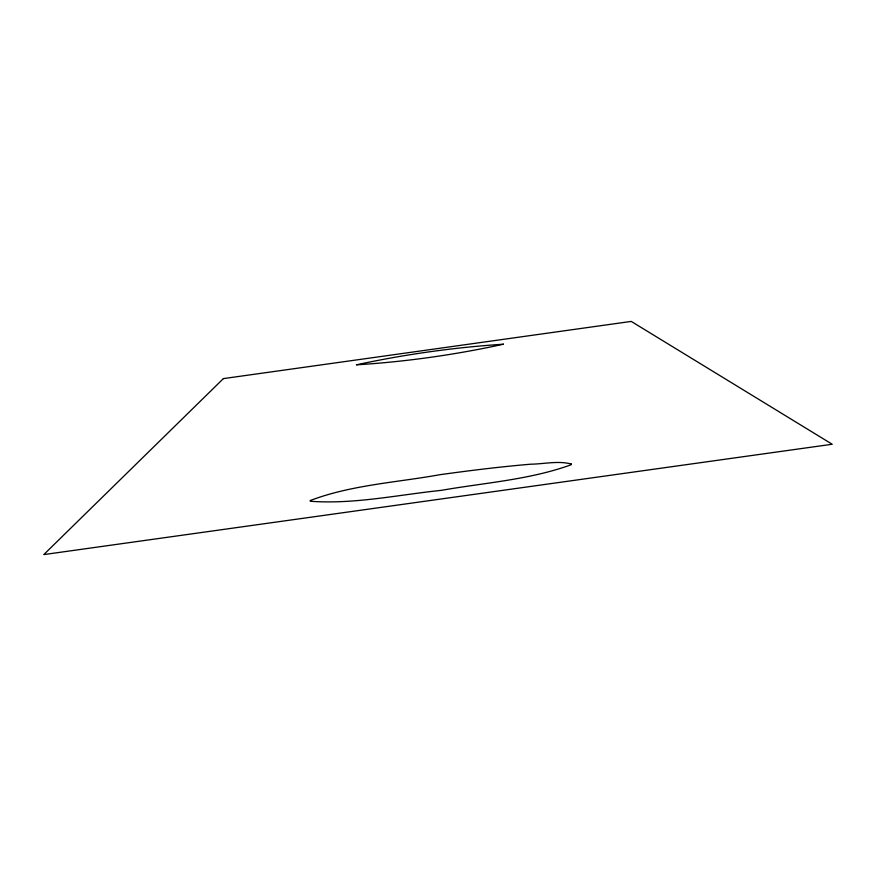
<?xml version="1.0" encoding="UTF-8"?>
<svg xmlns="http://www.w3.org/2000/svg" width="876" height="876" viewBox="0 0 876 876"><rect width="100%" height="100%" fill="white"/><g stroke="black" fill="none" stroke-linecap="round" stroke-linejoin="round"><path stroke-width="1.31" d="M571.272 464.028L571.119 464.762C529.739 479.796 484.581 482.753 441.329 490.352C397.956 494.852 353.981 504.466 310.378 501.258L310.104 500.579C351.156 484.91 396.817 482.49 440.015 474.683C470.204 470.5 500.459 466.755 530.834 464.192C544.138 464.028 558.319 460.513 571.272 464.028M503.437 344.213C455.4 354.769 405.446 361.799 356.379 364.832C404.57 354.397 454.239 347.4 503.437 344.213M223.391 378.607L43.8 554.585L832.2 444.252L631.246 321.415L223.391 378.607"/></g></svg>
